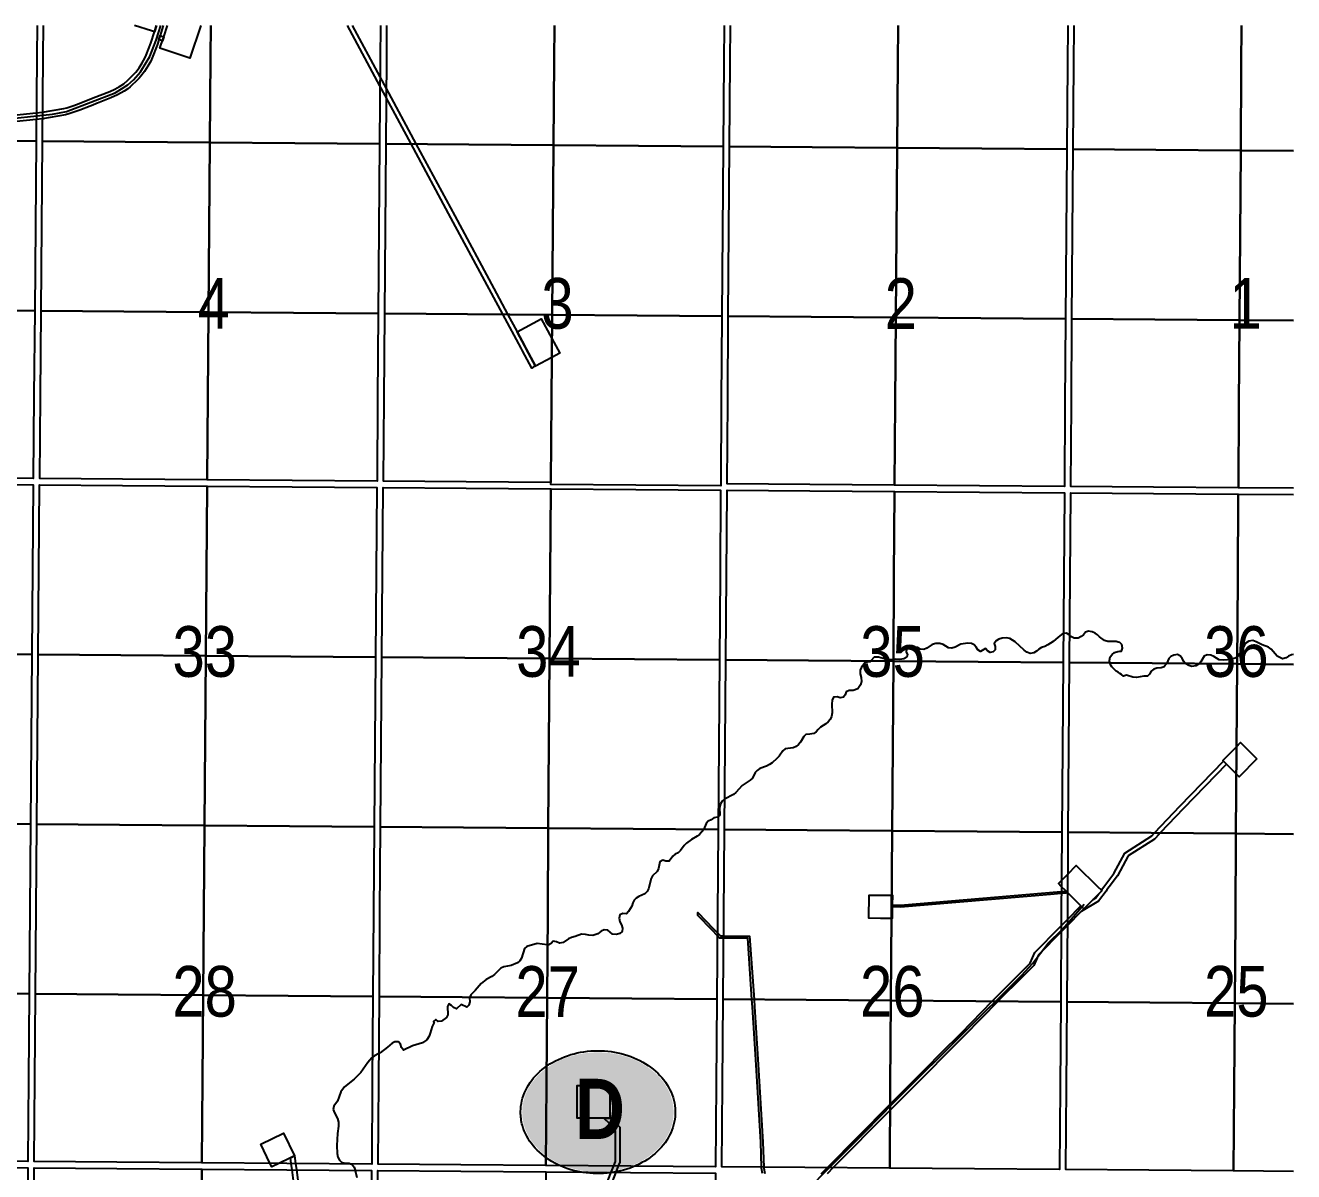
# Model space of a CAD drawing. Extents: x 463734 to 467682, y 6044208 to 6047032.
# Drawn here: x 466373.1 to 466573.3, y 6044611 to 6044791.9 of the extents above; entities that cross this region are included whole.
import ezdxf
from ezdxf.enums import TextEntityAlignment as Align

# ---------------------------------------------------------------- set-up
doc = ezdxf.new("R2010")
doc.units = 0
doc.header["$LTSCALE"] = 5
doc.linetypes.add('DASHED2', pattern=[9.525, 6.35, -3.175])
for name, color, linetype in [('CG-NOTES', 7, 'Continuous'), ('RoadSeg', 57, 'DASHED2'), ('T-WATER', 160, 'Continuous')]:
    doc.layers.add(name, color=color, linetype=linetype)
doc.layers.add('Sections', color=7, linetype='Continuous', true_color=0x13f661)
doc.styles.add('120', font='ARIALN.TTF', dxfattribs={"height": 13})
doc.styles.add('BOLD', font='ARIALNB.TTF')

# ---------------------------------------------------------------- blocks, each defined once
blk = doc.blocks.new('Route_Letters')
h = blk.add_hatch(color=255)
h.dxf.hatch_style = 1
edge = h.paths.add_edge_path()
edge.add_ellipse((-0.12, 0.46), major_axis=(-11.97, 0), ratio=0.789318, start_angle=0, end_angle=360)
at = {"color": 5}
blk.add_open_spline([(-12.34, 0.46), (-12.34, -0.25), (-12.24, -0.97), (-11.72, -2.79), (-11.14, -3.88), (-9.56, -5.81), (-8.54, -6.66), (-6.22, -8.02), (-4.9, -8.54), (-2.12, -9.17), (-0.66, -9.3), (2.22, -9.13), (3.64, -8.84), (6.27, -7.89), (7.48, -7.22), (9.54, -5.6), (10.38, -4.64), (11.6, -2.54), (11.97, -1.4), (12.18, 0.91), (12.02, 2.08), (11.2, 4.3), (10.54, 5.35), (8.8, 7.2), (7.72, 7.99), (5.29, 9.24), (3.93, 9.68), (1.11, 10.18), (-0.35, 10.23), (-3.22, 9.91), (-4.61, 9.55), (-7.16, 8.47), (-8.32, 7.75), (-10.24, 6.02), (-11, 5.02), (-12.05, 2.86), (-12.32, 1.7), (-12.34, 0.52), (-12.34, 0.49), (-12.34, 0.46)], degree=3, knots=[0, 0, 0, 0, 0.219529, 0.219529, 0.575727, 0.575727, 0.931924, 0.931924, 1.288121, 1.288121, 1.644318, 1.644318, 2.000515, 2.000515, 2.356712, 2.356712, 2.712909, 2.712909, 3.069107, 3.069107, 3.425304, 3.425304, 3.781501, 3.781501, 4.137698, 4.137698, 4.493895, 4.493895, 4.850092, 4.850092, 5.20629, 5.20629, 5.562487, 5.562487, 5.918684, 5.918684, 6.274881, 6.274881, 6.283185, 6.283185, 6.283185, 6.283185], dxfattribs=at)
at = {"color": 14, "style": 'BOLD'}
blk.add_attdef('A', text='', height=9.5, dxfattribs=at).set_placement((0.22, 0.98), align=Align.MIDDLE)

msp = doc.modelspace()

# ---------------------------------------------------------------- linework, layer by layer
at = {"layer": 'RoadSeg'}
for points in [[(466328.764, 6044753.533), (466347.521, 6044772.956), (466349.453, 6044774.455), (466350.553, 6044774.888), (466352.185, 6044775.221), (466377.372, 6044777.887), (466379.537, 6044778.286), (466387.267, 6044781.218), (466389.266, 6044782.484), (466390.132, 6044783.284), (466391.264, 6044784.583), (466392.164, 6044786.016), (466392.697, 6044786.982), (466393.696, 6044789.58), (466394.445, 6044791.891)], [(466490.045, 6044600.99), (466490.254, 6044601.65), (466490.845, 6044602.38), (466501.773, 6044613.341), (466505.737, 6044617.272), (466510.135, 6044621.803), (466511.301, 6044623.002), (466530.357, 6044641.926), (466532.157, 6044643.858), (466534.588, 6044647.023), (466536.854, 6044649.255), (466540.285, 6044653.186)]]:
    msp.add_lwpolyline(points, dxfattribs=at)
at = {"layer": 'Sections', "color": 8}
for points in [[(466374.909, 6044791.891), (466374.869, 6044787.035), (466374.759, 6044773.639), (466361.363, 6044773.743), (466347.968, 6044773.847), (466334.572, 6044773.952), (466321.511, 6044774.053), (466321.626, 6044787.45), (466321.664, 6044791.891)], [(466374.909, 6044791.891), (466374.869, 6044787.035), (466374.759, 6044773.639), (466361.363, 6044773.743), (466347.968, 6044773.847), (466348.08, 6044787.244), (466348.119, 6044791.891)], [(466394.845, 6044791.891), (466394.337, 6044790.284), (466394.296, 6044790.155), (466394.136, 6044789.649), (466393.959, 6044789.09), (466393.856, 6044788.764), (466393.084, 6044786.745), (466392.858, 6044786.263), (466392.395, 6044785.444), (466391.867, 6044784.626), (466391.279, 6044783.856), (466391.02, 6044783.571), (466390.63, 6044783.142), (466390.49, 6044783.008), (466389.939, 6044782.481), (466389.591, 6044782.188), (466389.225, 6044781.879), (466388.648, 6044781.486), (466387.623, 6044780.905), (466386.541, 6044780.428), (466384.483, 6044779.622), (466384.322, 6044779.558), (466383.701, 6044779.316), (466383.297, 6044779.157), (466381.664, 6044778.521), (466380.869, 6044778.233), (466379.909, 6044777.924), (466379.397, 6044777.784), (466375.758, 6044777.155), (466374.752, 6044777.051), (466354.77, 6044774.982)], [(466358.644, 6044776.404), (466374.761, 6044778.073), (466375.766, 6044778.177), (466379.129, 6044778.763), (466379.619, 6044778.897), (466380.541, 6044779.194), (466381.31, 6044779.472), (466383.791, 6044780.442), (466386.383, 6044781.461), (466387.173, 6044781.815), (466387.924, 6044782.221), (466388.611, 6044782.689), (466389.261, 6044783.236), (466389.903, 6044783.851), (466390.499, 6044784.506), (466391.036, 6044785.21), (466391.526, 6044785.97), (466391.956, 6044786.729), (466392.164, 6044787.175), (466392.89, 6044789.076), (466393.462, 6044790.893), (466393.775, 6044791.891)], [(466402.369, 6044791.891), (466402.328, 6044786.821), (466402.22, 6044773.425), (466388.825, 6044773.529), (466375.764, 6044773.631), (466375.874, 6044787.028), (466375.914, 6044791.891)], [(466429.159, 6044791.891), (466429.117, 6044786.612), (466429.012, 6044773.216), (466415.616, 6044773.32), (466402.22, 6044773.425), (466388.825, 6044773.529), (466375.764, 6044773.631), (466375.874, 6044787.028), (466375.914, 6044791.891)], [(466393.775, 6044791.891), (466393.462, 6044790.893), (466392.985, 6044791.043), (466390.29, 6044791.891)], [(466400.79, 6044791.891), (466399.052, 6044786.703), (466394.319, 6044788.288), (466394.536, 6044788.938), (466394.709, 6044789.457), (466394.921, 6044790.088), (466395.524, 6044791.891)], [(466429.159, 6044791.891), (466429.117, 6044786.612), (466429.012, 6044773.216), (466415.616, 6044773.32), (466402.22, 6044773.425), (466402.328, 6044786.821), (466402.369, 6044791.891)], [(466424.679, 6044791.891), (466429.06, 6044783.755), (466430.051, 6044781.915), (466434.744, 6044773.195), (466440.861, 6044761.832), (466447.022, 6044750.384), (466449.227, 6044746.288), (466450.708, 6044743.535), (466451.933, 6044741.26), (466452.17, 6044740.821), (466453.628, 6044738.111), (466453.276, 6044737.922), (466453.042, 6044737.796), (466451.583, 6044740.505), (466451.347, 6044740.945), (466448.468, 6044746.293), (466440.274, 6044761.517), (466433.984, 6044773.201), (466430.04, 6044780.529), (466429.892, 6044780.804), (466429.049, 6044782.369), (466423.924, 6044791.891)], [(466456.619, 6044791.891), (466456.577, 6044786.398), (466456.474, 6044773.002), (466443.078, 6044773.106), (466430.017, 6044773.208), (466430.122, 6044786.604), (466430.164, 6044791.891)], [(466483.409, 6044791.891), (466483.366, 6044786.189), (466483.265, 6044772.793), (466469.87, 6044772.897), (466456.474, 6044773.002), (466443.078, 6044773.106), (466430.017, 6044773.208), (466430.122, 6044786.604), (466430.164, 6044791.891)], [(466483.409, 6044791.891), (466483.366, 6044786.189), (466483.265, 6044772.793), (466469.87, 6044772.897), (466456.474, 6044773.002), (466456.577, 6044786.398), (466456.619, 6044791.891)], [(466510.868, 6044791.891), (466510.825, 6044785.975), (466510.727, 6044772.578), (466497.331, 6044772.683), (466484.27, 6044772.785), (466484.371, 6044786.181), (466484.413, 6044791.891)], [(466537.658, 6044791.891), (466537.614, 6044785.766), (466537.519, 6044772.369), (466524.123, 6044772.474), (466510.727, 6044772.578), (466497.331, 6044772.683), (466484.27, 6044772.785), (466484.371, 6044786.181), (466484.413, 6044791.891)], [(466537.658, 6044791.891), (466537.614, 6044785.766), (466537.519, 6044772.369), (466524.123, 6044772.474), (466510.727, 6044772.578), (466510.825, 6044785.975), (466510.868, 6044791.891)], [(466565.117, 6044791.891), (466565.073, 6044785.547), (466564.979, 6044772.151), (466551.584, 6044772.257), (466538.523, 6044772.361), (466538.619, 6044785.758), (466538.663, 6044791.891)], [(466573.338, 6044772.084), (466564.979, 6044772.151), (466551.584, 6044772.257), (466538.523, 6044772.361), (466538.619, 6044785.758), (466538.663, 6044791.891)], [(466573.338, 6044772.084), (466564.979, 6044772.151), (466565.073, 6044785.547), (466565.117, 6044791.891)], [(466573.338, 6044772.084), (466564.979, 6044772.151), (466565.073, 6044785.547), (466565.117, 6044791.891)], [(466573.338, 6044718.832), (466564.609, 6044718.902), (466551.208, 6044719.007), (466538.143, 6044719.111), (466538.236, 6044732.172), (466538.332, 6044745.569), (466538.428, 6044758.965), (466538.523, 6044772.361), (466551.584, 6044772.257), (466564.979, 6044772.151), (466573.338, 6044772.084)], [(466573.338, 6044745.291), (466564.793, 6044745.359), (466564.886, 6044758.755), (466564.979, 6044772.151), (466573.338, 6044772.084)], [(466573.338, 6044745.291), (466564.793, 6044745.359), (466564.886, 6044758.755), (466564.979, 6044772.151), (466573.338, 6044772.084)], [(466573.338, 6044718.832), (466564.609, 6044718.902), (466564.7, 6044731.963), (466564.793, 6044745.359), (466573.338, 6044745.291)], [(466573.338, 6044718.832), (466564.609, 6044718.902), (466564.7, 6044731.963), (466564.793, 6044745.359), (466573.338, 6044745.291)], [(466573.338, 6044664.246), (466564.231, 6044664.319), (466550.825, 6044664.424), (466537.755, 6044664.528), (466537.85, 6044677.921), (466537.945, 6044691.315), (466538.04, 6044704.71), (466538.136, 6044718.106), (466551.201, 6044718.003), (466564.602, 6044717.897), (466573.338, 6044717.828)], [(466573.338, 6044691.035), (466564.416, 6044691.106), (466564.509, 6044704.501), (466564.602, 6044717.897), (466573.338, 6044717.828)], [(466573.338, 6044691.035), (466564.416, 6044691.106), (466564.509, 6044704.501), (466564.602, 6044717.897), (466573.338, 6044717.828)], [(466573.338, 6044664.246), (466564.231, 6044664.319), (466564.323, 6044677.712), (466564.416, 6044691.106), (466573.338, 6044691.035)], [(466573.338, 6044664.246), (466564.231, 6044664.319), (466564.323, 6044677.712), (466564.416, 6044691.106), (466573.338, 6044691.035)], [(466573.338, 6044611.004), (466563.863, 6044611.08), (466550.453, 6044611.186), (466537.378, 6044611.289), (466537.471, 6044624.347), (466537.566, 6044637.741), (466537.661, 6044651.134), (466537.755, 6044664.528), (466550.825, 6044664.424), (466564.231, 6044664.319), (466573.338, 6044664.246)], [(466573.338, 6044637.458), (466564.046, 6044637.532), (466564.138, 6044650.925), (466564.231, 6044664.319), (466573.338, 6044664.246)], [(466573.338, 6044637.458), (466564.046, 6044637.532), (466564.138, 6044650.925), (466564.231, 6044664.319), (466573.338, 6044664.246)], [(466489.488, 6044610.682), (466489.329, 6044611.492), (466489.323, 6044611.688), (466489.203, 6044615.611), (466488.391, 6044628.675), (466487.879, 6044636.949), (466487.796, 6044638.153), (466487.129, 6044647.809), (466483.301, 6044647.833), (466482.684, 6044647.837), (466482.3, 6044648.238), (466481.497, 6044649.076), (466479.272, 6044651.39), (466479.276, 6044651.867), (466481.737, 6044649.307), (466482.303, 6044648.716), (466482.303, 6044648.716), (466482.827, 6044648.17), (466483.304, 6044648.167), (466487.44, 6044648.14), (466488.13, 6044638.151), (466488.211, 6044636.971), (466488.724, 6044628.696), (466489.536, 6044615.626), (466489.656, 6044611.685), (466489.661, 6044611.529), (466489.828, 6044610.679)], [(466498.726, 6044610.61), (466499.715, 6044611.607), (466509.591, 6044621.562), (466516.084, 6044628.106), (466516.95, 6044628.971), (466517.68, 6044629.701), (466520.821, 6044632.842), (466525.737, 6044637.857), (466526.652, 6044638.79), (466529.633, 6044641.744), (466531.731, 6044643.865), (466532.472, 6044645.562), (466536.42, 6044649.553), (466536.611, 6044649.747), (466537.623, 6044650.77), (466539.755, 6044652.925), (466540.228, 6044652.457), (466539.78, 6044652.003), (466537.616, 6044649.816), (466536.894, 6044649.085), (466536.604, 6044648.792), (466533.033, 6044645.182), (466532.292, 6044643.485), (466530.105, 6044641.273), (466527.124, 6044638.32), (466526.664, 6044637.85), (466521.294, 6044632.373), (466518.061, 6044629.14), (466517.422, 6044628.501), (466517.33, 6044628.409), (466516.556, 6044627.636), (466509.584, 6044620.609), (466500.647, 6044611.599), (466499.657, 6044610.602)], [(466573.338, 6044611.004), (466563.863, 6044611.08), (466563.954, 6044624.138), (466564.046, 6044637.532), (466573.338, 6044637.458)], [(466573.338, 6044611.004), (466563.863, 6044611.08), (466563.954, 6044624.138), (466564.046, 6044637.532), (466573.338, 6044637.458)]]:
    msp.add_lwpolyline(points, dxfattribs=at)
for points in [[(466394.921, 6044790.088), (466394.709, 6044789.457), (466394.24, 6044789.614), (466394.136, 6044789.649), (466394.296, 6044790.155), (466394.337, 6044790.284), (466394.361, 6044790.276), (466394.558, 6044790.21), (466394.921, 6044790.088)], [(466374.429, 6044733.45), (466374.322, 6044720.389), (466360.922, 6044720.493), (466347.521, 6044720.597), (466347.518, 6044720.262), (466334.118, 6044720.366), (466321.052, 6044720.467), (466321.167, 6044733.864), (466321.282, 6044747.26), (466321.397, 6044760.657), (466321.511, 6044774.053), (466334.572, 6044773.952), (466347.968, 6044773.847), (466361.363, 6044773.743), (466374.759, 6044773.639), (466374.649, 6044760.243), (466374.539, 6044746.847)], [(466374.649, 6044760.243), (466374.539, 6044746.847), (466361.141, 6044746.951), (466347.743, 6044747.055), (466347.855, 6044760.451), (466347.968, 6044773.847), (466361.363, 6044773.743), (466374.759, 6044773.639)], [(466428.697, 6044733.027), (466428.594, 6044719.965), (466415.194, 6044720.07), (466401.793, 6044720.175), (466388.392, 6044720.279), (466375.327, 6044720.381), (466375.434, 6044733.442), (466375.544, 6044746.839), (466375.654, 6044760.235), (466375.764, 6044773.631), (466388.825, 6044773.529), (466402.22, 6044773.425), (466415.616, 6044773.32), (466429.012, 6044773.216), (466428.907, 6044759.82), (466428.802, 6044746.423)], [(466402.113, 6044760.029), (466402.005, 6044746.632), (466388.607, 6044746.737), (466375.544, 6044746.839), (466375.654, 6044760.235), (466375.764, 6044773.631), (466388.825, 6044773.529), (466402.22, 6044773.425)], [(466428.907, 6044759.82), (466428.802, 6044746.423), (466415.404, 6044746.528), (466402.005, 6044746.632), (466402.113, 6044760.029), (466402.22, 6044773.425), (466415.616, 6044773.32), (466429.012, 6044773.216)], [(466482.964, 6044732.603), (466482.864, 6044719.207), (466469.463, 6044719.312), (466456.062, 6044719.416), (466456.065, 6044719.751), (466442.664, 6044719.856), (466429.599, 6044719.958), (466429.701, 6044733.019), (466429.807, 6044746.415), (466429.912, 6044759.812), (466430.017, 6044773.208), (466443.078, 6044773.106), (466456.474, 6044773.002), (466469.87, 6044772.897), (466483.265, 6044772.793), (466483.165, 6044759.396), (466483.065, 6044746)], [(466456.371, 6044759.605), (466456.268, 6044746.209), (466442.87, 6044746.313), (466429.807, 6044746.415), (466429.912, 6044759.812), (466430.017, 6044773.208), (466443.078, 6044773.106), (466456.474, 6044773.002)], [(466483.165, 6044759.396), (466483.065, 6044746), (466469.666, 6044746.104), (466456.268, 6044746.209), (466456.371, 6044759.605), (466456.474, 6044773.002), (466469.87, 6044772.897), (466483.265, 6044772.793)], [(466537.232, 6044732.18), (466537.138, 6044719.118), (466523.738, 6044719.223), (466510.337, 6044719.328), (466496.936, 6044719.432), (466483.871, 6044719.534), (466483.969, 6044732.595), (466484.069, 6044745.992), (466484.17, 6044759.388), (466484.27, 6044772.785), (466497.331, 6044772.683), (466510.727, 6044772.578), (466524.123, 6044772.474), (466537.519, 6044772.369), (466537.423, 6044758.973), (466537.327, 6044745.576)], [(466510.629, 6044759.182), (466510.531, 6044745.785), (466497.132, 6044745.89), (466484.069, 6044745.992), (466484.17, 6044759.388), (466484.27, 6044772.785), (466497.331, 6044772.683), (466510.727, 6044772.578)], [(466537.423, 6044758.973), (466537.327, 6044745.576), (466523.929, 6044745.681), (466510.531, 6044745.785), (466510.629, 6044759.182), (466510.727, 6044772.578), (466524.123, 6044772.474), (466537.519, 6044772.369)], [(466564.886, 6044758.755), (466564.793, 6044745.359), (466551.395, 6044745.465), (466538.332, 6044745.569), (466538.428, 6044758.965), (466538.523, 6044772.361), (466551.584, 6044772.257), (466564.979, 6044772.151)], [(466374.429, 6044733.45), (466374.322, 6044720.389), (466360.922, 6044720.493), (466347.521, 6044720.597), (466347.631, 6044733.658), (466347.743, 6044747.055), (466361.141, 6044746.951), (466374.539, 6044746.847)], [(466401.898, 6044733.236), (466401.793, 6044720.175), (466388.392, 6044720.279), (466375.327, 6044720.381), (466375.434, 6044733.442), (466375.544, 6044746.839), (466388.607, 6044746.737), (466402.005, 6044746.632)], [(466428.697, 6044733.027), (466428.594, 6044719.965), (466415.194, 6044720.07), (466401.793, 6044720.175), (466401.898, 6044733.236), (466402.005, 6044746.632), (466415.404, 6044746.528), (466428.802, 6044746.423)], [(466456.165, 6044732.812), (466456.065, 6044719.751), (466442.664, 6044719.856), (466429.599, 6044719.958), (466429.701, 6044733.019), (466429.807, 6044746.415), (466442.87, 6044746.313), (466456.268, 6044746.209)], [(466482.964, 6044732.603), (466482.864, 6044719.207), (466469.463, 6044719.312), (466456.062, 6044719.416), (466456.065, 6044719.751), (466456.165, 6044732.812), (466456.268, 6044746.209), (466469.666, 6044746.104), (466483.065, 6044746)], [(466510.433, 6044732.389), (466510.337, 6044719.328), (466496.936, 6044719.432), (466483.871, 6044719.534), (466483.969, 6044732.595), (466484.069, 6044745.992), (466497.132, 6044745.89), (466510.531, 6044745.785)], [(466537.232, 6044732.18), (466537.138, 6044719.118), (466523.738, 6044719.223), (466510.337, 6044719.328), (466510.433, 6044732.389), (466510.531, 6044745.785), (466523.929, 6044745.681), (466537.327, 6044745.576)], [(466456.182, 6044739.486), (466453.628, 6044738.111), (466452.17, 6044740.821), (466451.933, 6044741.26), (466450.708, 6044743.535), (466454.52, 6044745.587), (466456.205, 6044742.457), (466457.44, 6044740.163), (466456.182, 6044739.486)], [(466564.7, 6044731.963), (466564.609, 6044718.902), (466551.208, 6044719.007), (466538.143, 6044719.111), (466538.236, 6044732.172), (466538.332, 6044745.569), (466551.395, 6044745.465), (466564.793, 6044745.359)], [(466373.985, 6044679.2), (466373.875, 6044665.807), (466360.47, 6044665.911), (466347.064, 6044666.015), (466333.659, 6044666.119), (466320.589, 6044666.221), (466320.703, 6044679.614), (466320.817, 6044693.007), (466320.932, 6044706.402), (466321.047, 6044719.797), (466334.112, 6044719.696), (466347.513, 6044719.592), (466360.913, 6044719.488), (466374.314, 6044719.384), (466374.204, 6044705.989), (466374.094, 6044692.593)], [(466374.204, 6044705.989), (466374.094, 6044692.593), (466360.691, 6044692.697), (466347.288, 6044692.801), (466347.4, 6044706.196), (466347.513, 6044719.592), (466360.913, 6044719.488), (466374.314, 6044719.384)], [(466428.272, 6044678.776), (466428.167, 6044665.383), (466414.762, 6044665.488), (466401.356, 6044665.592), (466387.95, 6044665.697), (466374.88, 6044665.799), (466374.989, 6044679.192), (466375.099, 6044692.585), (466375.209, 6044705.981), (466375.319, 6044719.376), (466388.384, 6044719.274), (466401.785, 6044719.17), (466415.186, 6044719.065), (466428.586, 6044718.961), (466428.481, 6044705.565), (466428.376, 6044692.17)], [(466401.57, 6044692.379), (466388.167, 6044692.483), (466375.099, 6044692.585), (466375.209, 6044705.981), (466375.319, 6044719.376), (466388.384, 6044719.274), (466401.785, 6044719.17), (466401.677, 6044705.774)], [(466428.481, 6044705.565), (466428.376, 6044692.17), (466414.973, 6044692.274), (466401.57, 6044692.379), (466401.677, 6044705.774), (466401.785, 6044719.17), (466415.186, 6044719.065), (466428.586, 6044718.961)], [(466482.559, 6044678.353), (466482.459, 6044664.959), (466469.053, 6044665.064), (466455.648, 6044665.168), (466442.242, 6044665.273), (466429.172, 6044665.375), (466429.276, 6044678.768), (466429.381, 6044692.162), (466429.486, 6044705.557), (466429.591, 6044718.953), (466442.657, 6044718.851), (466456.057, 6044718.746), (466469.458, 6044718.642), (466482.859, 6044718.537), (466482.758, 6044705.142), (466482.658, 6044691.746)], [(466455.955, 6044705.351), (466455.852, 6044691.955), (466442.449, 6044692.06), (466429.381, 6044692.162), (466429.486, 6044705.557), (466429.591, 6044718.953), (466442.657, 6044718.851), (466456.057, 6044718.746)], [(466482.758, 6044705.142), (466482.658, 6044691.746), (466469.255, 6044691.851), (466455.852, 6044691.955), (466455.955, 6044705.351), (466456.057, 6044718.746), (466469.458, 6044718.642), (466482.859, 6044718.537)], [(466536.845, 6044677.929), (466536.751, 6044664.536), (466523.345, 6044664.64), (466509.94, 6044664.745), (466496.534, 6044664.849), (466483.464, 6044664.951), (466483.563, 6044678.345), (466483.663, 6044691.738), (466483.763, 6044705.134), (466483.863, 6044718.529), (466496.929, 6044718.427), (466510.33, 6044718.323), (466523.73, 6044718.218), (466537.131, 6044718.114), (466537.036, 6044704.718), (466536.94, 6044691.322)], [(466510.232, 6044704.927), (466510.134, 6044691.532), (466496.731, 6044691.636), (466483.663, 6044691.738), (466483.763, 6044705.134), (466483.863, 6044718.529), (466496.929, 6044718.427), (466510.33, 6044718.323)], [(466537.036, 6044704.718), (466536.94, 6044691.322), (466523.537, 6044691.427), (466510.134, 6044691.532), (466510.232, 6044704.927), (466510.33, 6044718.323), (466523.73, 6044718.218), (466537.131, 6044718.114)], [(466564.509, 6044704.501), (466564.416, 6044691.106), (466551.013, 6044691.211), (466537.945, 6044691.315), (466538.04, 6044704.71), (466538.136, 6044718.106), (466551.201, 6044718.003), (466564.602, 6044717.897)], [(466347.064, 6044666.015), (466347.176, 6044679.408), (466347.288, 6044692.801), (466360.691, 6044692.697), (466374.094, 6044692.593), (466373.985, 6044679.2), (466373.875, 6044665.807), (466360.47, 6044665.911)], [(466401.57, 6044692.379), (466401.463, 6044678.985), (466401.356, 6044665.592), (466387.95, 6044665.697), (466374.88, 6044665.799), (466374.989, 6044679.192), (466375.099, 6044692.585), (466388.167, 6044692.483)], [(466428.272, 6044678.776), (466428.167, 6044665.383), (466414.762, 6044665.488), (466401.356, 6044665.592), (466401.463, 6044678.985), (466401.57, 6044692.379), (466414.973, 6044692.274), (466428.376, 6044692.17)], [(466455.75, 6044678.562), (466455.648, 6044665.168), (466442.242, 6044665.273), (466429.172, 6044665.375), (466429.276, 6044678.768), (466429.381, 6044692.162), (466442.449, 6044692.06), (466455.852, 6044691.955)], [(466482.559, 6044678.353), (466482.459, 6044664.959), (466469.053, 6044665.064), (466455.648, 6044665.168), (466455.75, 6044678.562), (466455.852, 6044691.955), (466469.255, 6044691.851), (466482.658, 6044691.746)], [(466510.037, 6044678.138), (466509.94, 6044664.745), (466496.534, 6044664.849), (466483.464, 6044664.951), (466483.563, 6044678.345), (466483.663, 6044691.738), (466496.731, 6044691.636), (466510.134, 6044691.532)], [(466536.845, 6044677.929), (466536.751, 6044664.536), (466523.345, 6044664.64), (466509.94, 6044664.745), (466510.037, 6044678.138), (466510.134, 6044691.532), (466523.537, 6044691.427), (466536.94, 6044691.322)], [(466564.323, 6044677.712), (466564.231, 6044664.319), (466550.825, 6044664.424), (466537.755, 6044664.528), (466537.85, 6044677.921), (466537.945, 6044691.315), (466551.013, 6044691.211), (466564.416, 6044691.106)], [(466567.551, 6044676.119), (466564.742, 6044673.279), (466564.261, 6044673.754), (466562.943, 6044675.058), (466562.736, 6044675.262), (466562.727, 6044675.264), (466562.256, 6044675.737), (466562.138, 6044675.854), (466564.291, 6044678.03), (466564.947, 6044678.694), (466567.551, 6044676.119)], [(466542.535, 6044653.664), (466539.78, 6044652.003), (466540.228, 6044652.457), (466541.684, 6044653.929), (466542.08, 6044654.167), (466542.57, 6044654.824), (466542.992, 6044655.251), (466543.04, 6044655.299), (466542.973, 6044655.365), (466543.013, 6044655.418), (466543.387, 6044655.919), (466544.958, 6044658.024), (466546.69, 6044661.252), (466550.93, 6044663.973), (466551.377, 6044664.444), (466555.443, 6044668.726), (466562.256, 6044675.737), (466562.727, 6044675.264), (466562.716, 6044675.255), (466555.923, 6044668.265), (466552.289, 6044664.436), (466551.949, 6044664.079), (466551.509, 6044663.615), (466551.357, 6044663.456), (466547.195, 6044660.785), (466545.521, 6044657.666), (466544.22, 6044655.922), (466543.846, 6044655.421), (466543.721, 6044655.254), (466542.535, 6044653.664)], [(466373.547, 6044625.627), (466373.44, 6044612.568), (466360.03, 6044612.673), (466346.62, 6044612.777), (466333.21, 6044612.882), (466320.135, 6044612.984), (466320.246, 6044626.042), (466320.36, 6044639.435), (466320.474, 6044652.828), (466320.589, 6044666.221), (466333.659, 6044666.119), (466347.064, 6044666.015), (466360.47, 6044665.911), (466373.875, 6044665.807), (466373.766, 6044652.413), (466373.656, 6044639.02)], [(466373.766, 6044652.413), (466373.656, 6044639.02), (466360.249, 6044639.124), (466346.841, 6044639.229), (466346.953, 6044652.622), (466347.064, 6044666.015), (466360.47, 6044665.911), (466373.875, 6044665.807)], [(466427.854, 6044625.203), (466427.752, 6044612.144), (466414.341, 6044612.249), (466400.931, 6044612.354), (466387.52, 6044612.458), (466374.445, 6044612.561), (466374.552, 6044625.619), (466374.661, 6044639.012), (466374.771, 6044652.405), (466374.88, 6044665.799), (466387.95, 6044665.697), (466401.356, 6044665.592), (466414.762, 6044665.488), (466428.167, 6044665.383), (466428.063, 6044651.99), (466427.958, 6044638.596)], [(466401.249, 6044652.199), (466401.142, 6044638.806), (466387.734, 6044638.91), (466374.661, 6044639.012), (466374.771, 6044652.405), (466374.88, 6044665.799), (466387.95, 6044665.697), (466401.356, 6044665.592)], [(466428.063, 6044651.99), (466427.958, 6044638.596), (466414.55, 6044638.701), (466401.142, 6044638.806), (466401.249, 6044652.199), (466401.356, 6044665.592), (466414.762, 6044665.488), (466428.167, 6044665.383)], [(466482.16, 6044624.779), (466482.063, 6044611.721), (466468.652, 6044611.825), (466455.242, 6044611.93), (466441.832, 6044612.035), (466428.756, 6044612.137), (466428.858, 6044625.195), (466428.963, 6044638.588), (466429.067, 6044651.982), (466429.172, 6044665.375), (466442.242, 6044665.273), (466455.648, 6044665.168), (466469.053, 6044665.064), (466482.459, 6044664.959), (466482.359, 6044651.566), (466482.259, 6044638.173)], [(466455.546, 6044651.775), (466455.444, 6044638.382), (466442.036, 6044638.486), (466428.963, 6044638.588), (466429.067, 6044651.982), (466429.172, 6044665.375), (466442.242, 6044665.273), (466455.648, 6044665.168)], [(466482.359, 6044651.566), (466482.259, 6044638.173), (466468.852, 6044638.277), (466455.444, 6044638.382), (466455.546, 6044651.775), (466455.648, 6044665.168), (466469.053, 6044665.064), (466482.459, 6044664.959)], [(466536.466, 6044624.355), (466536.374, 6044611.297), (466522.963, 6044611.401), (466509.553, 6044611.506), (466496.143, 6044611.611), (466483.067, 6044611.713), (466483.165, 6044624.771), (466483.264, 6044638.165), (466483.364, 6044651.558), (466483.464, 6044664.951), (466496.534, 6044664.849), (466509.94, 6044664.745), (466523.345, 6044664.64), (466536.751, 6044664.536), (466536.656, 6044651.142), (466536.561, 6044637.749)], [(466509.842, 6044651.351), (466509.745, 6044637.958), (466496.337, 6044638.063), (466483.264, 6044638.165), (466483.364, 6044651.558), (466483.464, 6044664.951), (466496.534, 6044664.849), (466509.94, 6044664.745)], [(466536.656, 6044651.142), (466536.561, 6044637.749), (466523.153, 6044637.853), (466509.745, 6044637.958), (466509.842, 6044651.351), (466509.94, 6044664.745), (466523.345, 6044664.64), (466536.751, 6044664.536)], [(466564.138, 6044650.925), (466564.046, 6044637.532), (466550.638, 6044637.638), (466537.566, 6044637.741), (466537.661, 6044651.134), (466537.755, 6044664.528), (466550.825, 6044664.424), (466564.231, 6044664.319)], [(466541.684, 6044653.929), (466540.228, 6044652.457), (466539.755, 6044652.925), (466539.154, 6044653.519), (466537.906, 6044654.754), (466537.847, 6044654.812), (466537.696, 6044654.963), (466537.653, 6044655.003), (466537.392, 6044655.262), (466536.655, 6044655.99), (466536.201, 6044656.44), (466536.662, 6044656.905), (466537.674, 6044657.929), (466539.013, 6044659.282), (466542.417, 6044655.915), (466542.92, 6044655.417), (466542.973, 6044655.365), (466543.04, 6044655.299), (466542.992, 6044655.251), (466542.57, 6044654.824), (466541.684, 6044653.929)], [(466508.113, 6044650.933), (466506.28, 6044650.945), (466506.305, 6044654.61), (466509.831, 6044654.587), (466509.97, 6044654.586), (466509.96, 6044653.077), (466509.957, 6044652.744), (466509.956, 6044652.578), (466509.945, 6044650.921), (466509.805, 6044650.922), (466508.113, 6044650.933)], [(466524.978, 6044653.869), (466511.256, 6044652.699), (466509.957, 6044652.744), (466509.96, 6044653.077), (466511.247, 6044653.033), (466536.65, 6044655.2), (466537.337, 6044655.258), (466537.392, 6044655.262), (466537.653, 6044655.003), (466537.696, 6044654.963), (466537.653, 6044654.958), (466537.37, 6044654.927), (466537.341, 6044654.924), (466536.647, 6044654.865), (466534.944, 6044654.72), (466532.498, 6044654.511), (466524.978, 6044653.869)], [(466346.841, 6044639.229), (466360.249, 6044639.124), (466373.656, 6044639.02), (466373.547, 6044625.627), (466373.44, 6044612.568), (466360.03, 6044612.673), (466346.62, 6044612.777), (466346.729, 6044625.835)], [(466401.035, 6044625.412), (466400.931, 6044612.354), (466387.52, 6044612.458), (466374.445, 6044612.561), (466374.552, 6044625.619), (466374.661, 6044639.012), (466387.734, 6044638.91), (466401.142, 6044638.806)], [(466427.854, 6044625.203), (466427.752, 6044612.144), (466414.341, 6044612.249), (466400.931, 6044612.354), (466401.035, 6044625.412), (466401.142, 6044638.806), (466414.55, 6044638.701), (466427.958, 6044638.596)], [(466455.342, 6044624.988), (466455.242, 6044611.93), (466441.832, 6044612.035), (466428.756, 6044612.137), (466428.858, 6044625.195), (466428.963, 6044638.588), (466442.036, 6044638.486), (466455.444, 6044638.382)], [(466482.16, 6044624.779), (466482.063, 6044611.721), (466468.652, 6044611.825), (466455.242, 6044611.93), (466455.342, 6044624.988), (466455.444, 6044638.382), (466468.852, 6044638.277), (466482.259, 6044638.173)], [(466509.648, 6044624.564), (466509.553, 6044611.506), (466496.143, 6044611.611), (466483.067, 6044611.713), (466483.165, 6044624.771), (466483.264, 6044638.165), (466496.337, 6044638.063), (466509.745, 6044637.958)], [(466536.466, 6044624.355), (466536.374, 6044611.297), (466522.963, 6044611.401), (466509.553, 6044611.506), (466509.648, 6044624.564), (466509.745, 6044637.958), (466523.153, 6044637.853), (466536.561, 6044637.749)], [(466563.954, 6044624.138), (466563.863, 6044611.08), (466550.453, 6044611.186), (466537.378, 6044611.289), (466537.471, 6044624.347), (466537.566, 6044637.741), (466550.638, 6044637.638), (466564.046, 6044637.532)], [(466465.374, 6044624.554), (466465.374, 6044619.392), (466464.974, 6044619.392), (466464.388, 6044619.392), (466462.727, 6044619.392), (466460.213, 6044619.392), (466460.213, 6044624.554), (466465.374, 6044624.554)], [(466465.099, 6044602.443), (466465.257, 6044602.273), (466465.243, 6044602.274), (466464.269, 6044602.288), (466464.255, 6044602.289), (466464.433, 6044602.455), (466464.735, 6044608.704), (466465.587, 6044610.868), (466465.982, 6044611.87), (466466.256, 6044612.565), (466466.256, 6044617.348), (466466.01, 6044617.906), (466465.36, 6044618.501), (466464.388, 6044619.392), (466464.974, 6044619.392), (466465.374, 6044619.392), (466466.921, 6044617.974), (466466.921, 6044612.439), (466466.695, 6044611.864), (466466.301, 6044610.863), (466465.395, 6044608.562), (466465.099, 6044602.443)], [(466413.178, 6044612.282), (466411.988, 6044611.698), (466411.695, 6044612.294), (466410.226, 6044615.284), (466413.813, 6044617.046), (466415.574, 6044613.46), (466414.943, 6044613.149), (466414.62, 6044612.991), (466413.178, 6044612.282)], [(466415.859, 6044611.256), (466416.938, 6044602.884), (466415.932, 6044602.894), (466416.222, 6044603.23), (466415.186, 6044611.262), (466415.057, 6044612.267), (466414.943, 6044613.149), (466415.574, 6044613.46), (466415.729, 6044612.262), (466415.859, 6044611.256)], [(466373.104, 6044571.384), (466372.994, 6044557.991), (466359.579, 6044558.096), (466346.164, 6044558.201), (466332.749, 6044558.306), (466319.669, 6044558.409), (466319.783, 6044571.801), (466319.897, 6044585.194), (466320.012, 6044598.587), (466320.126, 6044611.98), (466333.201, 6044611.878), (466346.611, 6044611.773), (466360.022, 6044611.668), (466373.432, 6044611.564), (466373.323, 6044598.171), (466373.213, 6044584.777)], [(466373.323, 6044598.171), (466373.213, 6044584.777), (466359.801, 6044584.882), (466346.388, 6044584.987), (466346.5, 6044598.38), (466346.611, 6044611.773), (466360.022, 6044611.668), (466373.432, 6044611.564)], [(466427.43, 6044570.96), (466427.326, 6044557.567), (466413.91, 6044557.671), (466400.495, 6044557.776), (466387.08, 6044557.881), (466373.999, 6044557.983), (466374.109, 6044571.376), (466374.218, 6044584.769), (466374.327, 6044598.163), (466374.437, 6044611.556), (466387.512, 6044611.454), (466400.923, 6044611.349), (466414.333, 6044611.245), (466427.744, 6044611.14), (466427.639, 6044597.747), (466427.535, 6044584.353)], [(466400.816, 6044597.956), (466400.709, 6044584.563), (466387.296, 6044584.667), (466374.218, 6044584.769), (466374.327, 6044598.163), (466374.437, 6044611.556), (466387.512, 6044611.454), (466400.923, 6044611.349)], [(466427.639, 6044597.747), (466427.535, 6044584.353), (466414.122, 6044584.458), (466400.709, 6044584.563), (466400.816, 6044597.956), (466400.923, 6044611.349), (466414.333, 6044611.245), (466427.744, 6044611.14)], [(466481.756, 6044570.536), (466481.656, 6044557.143), (466468.241, 6044557.247), (466454.826, 6044557.352), (466441.411, 6044557.457), (466428.33, 6044557.559), (466428.435, 6044570.952), (466428.54, 6044584.346), (466428.644, 6044597.739), (466428.749, 6044611.132), (466441.824, 6044611.03), (466455.234, 6044610.925), (466468.645, 6044610.821), (466482.055, 6044610.716), (466481.955, 6044597.323), (466481.856, 6044583.929)], [(466455.132, 6044597.532), (466455.03, 6044584.139), (466441.617, 6044584.243), (466428.54, 6044584.346), (466428.644, 6044597.739), (466428.749, 6044611.132), (466441.824, 6044611.03), (466455.234, 6044610.925)]]:
    msp.add_lwpolyline(points, close=True, dxfattribs=at)
at = {"layer": 'T-WATER', "linetype": 'Continuous'}
for points in [[(466545.613, 6044689.781), (466545.323, 6044689.98), (466544.621, 6044690.652), (466544.364, 6044691.071), (466544.322, 6044691.288), (466544.252, 6044691.647), (466544.342, 6044692.204), (466544.66, 6044692.582), (466545.049, 6044692.897), (466545.591, 6044693.076), (466545.637, 6044693.08), (466545.903, 6044693.104), (466546.144, 6044693.126), (466546.331, 6044693.597), (466546.233, 6044694.153), (466546.18, 6044694.205), (466545.913, 6044694.466), (466545.647, 6044694.548), (466545.328, 6044694.647), (466543.981, 6044694.617), (466543.479, 6044694.806), (466542.699, 6044695.364), (466542.366, 6044695.698), (466541.985, 6044695.978), (466541.517, 6044696.167), (466540.952, 6044696.295), (466540.449, 6044696.104), (466540.166, 6044695.71), (466539.784, 6044695.419), (466539.305, 6044695.169), (466538.696, 6044695.145), (466538.252, 6044695.377), (466537.941, 6044695.644), (466537.877, 6044695.699), (466537.447, 6044695.932), (466536.938, 6044695.886), (466536.867, 6044695.879), (466536.159, 6044695.331), (466535.371, 6044694.63), (466534.498, 6044694.095), (466534.059, 6044693.865), (466533.527, 6044693.71), (466533.079, 6044693.432), (466532.736, 6044693.105), (466532.316, 6044692.858), (466531.721, 6044692.77), (466531.209, 6044692.959), (466530.806, 6044693.262), (466529.349, 6044694.569), (466528.545, 6044695.126), (466527.988, 6044695.207), (466527.328, 6044695.193), (466526.81, 6044695.009), (466526.366, 6044694.763), (466526.074, 6044694.346), (466526.22, 6044693.826), (466526.233, 6044693.346), (466525.914, 6044692.996), (466525.393, 6044692.89), (466525.008, 6044693.172), (466524.657, 6044693.517), (466523.873, 6044693.04), (466523.493, 6044693.321), (466523.217, 6044693.75), (466522.889, 6044694.107), (466522.455, 6044694.337), (466521.9, 6044694.386), (466520.798, 6044694.197), (466519.873, 6044693.747), (466519.365, 6044693.568), (466518.822, 6044693.641), (466517.973, 6044694.168), (466517.451, 6044694.331), (466516.813, 6044694.313), (466516.256, 6044694.149), (466515.406, 6044693.599), (466514.932, 6044693.379), (466514.358, 6044693.447), (466513.92, 6044693.682), (466513.327, 6044693.677), (466512.199, 6044693.409), (466512.159, 6044692.966), (466512.385, 6044692.595), (466512.253, 6044692.148), (466511.776, 6044691.908), (466511.138, 6044691.817), (466510.528, 6044691.841), (466510.101, 6044691.802), (466509.242, 6044691.725), (466507.79, 6044692.172), (466507.084, 6044692.164)], [(466573.338, 6044692.591), (466573.018, 6044692.556), (466572.532, 6044692.342), (466572.145, 6044692.053), (466571.566, 6044691.908), (466570.758, 6044692.329), (466569.768, 6044693.447), (466569.363, 6044693.764), (466568.391, 6044694.12), (466567.433, 6044694.612), (466566.884, 6044694.773), (466566.279, 6044694.701), (466565.849, 6044694.448), (466565.555, 6044694.039), (466564.805, 6044692.673), (466564.504, 6044692.273), (466564.389, 6044692.209), (466564.062, 6044692.025), (466563.534, 6044691.845), (466562.914, 6044691.748), (466562.221, 6044691.714), (466561.58, 6044691.753), (466560.747, 6044692.287), (466560.285, 6044692.506), (466559.663, 6044692.542), (466559.193, 6044692.328), (466558.674, 6044691.432), (466558.452, 6044691.177), (466558.336, 6044691.045), (466557.891, 6044690.775), (466557.269, 6044690.682), (466556.782, 6044690.854), (466556.317, 6044691.105), (466556.233, 6044691.194), (466555.977, 6044691.465), (466555.743, 6044691.936), (466555.477, 6044692.327), (466555.007, 6044692.569), (466554.434, 6044692.492), (466553.945, 6044692.29), (466553.626, 6044691.942), (466553.293, 6044691.218), (466553.281, 6044691.191), (466552.907, 6044690.647), (466552.401, 6044690.468), (466551.757, 6044690.412), (466551.24, 6044690.253), (466550.846, 6044689.949), (466550.598, 6044689.505), (466550.254, 6044689.177), (466549.678, 6044689.191), (466548.536, 6044688.966), (466547.936, 6044688.995), (466546.958, 6044689.323), (466546.489, 6044689.166), (466546.146, 6044689.409), (466545.879, 6044689.598), (466545.613, 6044689.781)], [(466507.084, 6044692.164), (466506.589, 6044691.583), (466506.471, 6044691.446), (466505.696, 6044691.317), (466505.11, 6044690.57), (466504.891, 6044690.138), (466504.902, 6044689.518), (466505.038, 6044688.956), (466505.118, 6044688.313), (466504.957, 6044687.803), (466504.512, 6044687.175), (466503.806, 6044686.893), (466503.179, 6044686.932), (466502.703, 6044686.717), (466502.509, 6044686.235), (466502.243, 6044685.853), (466501.725, 6044685.725), (466501.24, 6044685.92), (466500.694, 6044685.877), (466500.482, 6044685.388), (466500.436, 6044684.759), (466500.48, 6044683.384), (466500.38, 6044682.816), (466500.157, 6044682.348), (466499.856, 6044681.963), (466499.477, 6044681.634), (466498.645, 6044681.098), (466498.257, 6044680.763), (466497.952, 6044680.401), (466497.556, 6044680.104), (466496.947, 6044680.034), (466496.336, 6044679.985), (466495.986, 6044679.656), (466495.494, 6044678.746), (466495.155, 6044678.359), (466494.788, 6044678.049), (466494.307, 6044677.847), (466493.035, 6044677.694), (466492.668, 6044677.366), (466492.087, 6044676.562), (466491.757, 6044676.193), (466491.02, 6044675.506), (466490.595, 6044675.215), (466490.109, 6044674.973), (466489.045, 6044674.57), (466488.64, 6044674.3), (466488.317, 6044673.947), (466487.881, 6044673.071), (466487.51, 6044672.734), (466486.257, 6044671.902), (466485.243, 6044670.824), (466484.882, 6044670.51), (466483.465, 6044669.777), (466483.448, 6044669.769), (466483.078, 6044669.442), (466482.817, 6044669.041), (466482.699, 6044668.462), (466482.716, 6044667.234), (466482.439, 6044666.951), (466482.388, 6044666.899), (466481.775, 6044666.791), (466481.361, 6044666.498), (466480.883, 6044666.28), (466480.574, 6044665.909), (466480.226, 6044665.001), (466480.204, 6044664.944), (466479.543, 6044664.2), (466479.157, 6044663.905), (466478.253, 6044663.398), (466477.455, 6044662.81), (466477.088, 6044662.459), (466476.521, 6044661.638), (466476.134, 6044661.297), (466475.655, 6044661.091), (466475.316, 6044660.734), (466474.726, 6044659.948), (466474.223, 6044659.963), (466473.716, 6044660.124), (466473.258, 6044659.875), (466473.027, 6044658.785), (466472.816, 6044658.328), (466472.099, 6044657.668), (466471.886, 6044657.229), (466471.485, 6044655.618), (466471.231, 6044655.162), (466470.862, 6044654.826), (466469.965, 6044654.411), (466469.529, 6044654.151), (466469.189, 6044653.82), (466468.966, 6044653.381), (466468.81, 6044652.848)], [(466468.81, 6044652.848), (466468.309, 6044652.043), (466467.988, 6044651.651), (466467.439, 6044651.698), (466466.96, 6044651.506), (466466.844, 6044650.966), (466466.94, 6044650.368), (466467.182, 6044649.929), (466467.37, 6044649.41), (466467.289, 6044648.849), (466466.922, 6044648.549), (466466.401, 6044648.385), (466465.807, 6044648.448), (466465.398, 6044648.738), (466465.058, 6044649.065), (466464.486, 6044649.129), (466464.011, 6044648.92), (466463.491, 6044648.477), (466462.666, 6044648.215), (466462.06, 6044648.283), (466461.535, 6044648.407), (466460.909, 6044648.428), (466459.912, 6044648.051), (466459.305, 6044647.94), (466458.807, 6044647.73), (466457.983, 6044647.127), (466457.399, 6044647.046), (466456.932, 6044647.243), (466456.413, 6044647.337), (466456.073, 6044646.99), (466455.636, 6044646.712), (466455.473, 6044646.736), (466453.899, 6044646.967), (466452.243, 6044646.517), (466451.881, 6044646.191), (466451.435, 6044644.639), (466451.137, 6044644.262), (466450.765, 6044643.931), (466449.764, 6044643.509), (466448.624, 6044643.289), (466448.135, 6044643.085), (466447.124, 6044642.07), (466446.74, 6044641.776), (466445.831, 6044641.273), (466445.041, 6044640.649), (466444.106, 6044639.546), (466443.401, 6044638.857), (466443.243, 6044638.501), (466443.188, 6044638.377), (466443.273, 6044637.747), (466443.105, 6044637.258), (466442.769, 6044636.919), (466441.892, 6044637.322), (466441.165, 6044636.674), (466440.692, 6044636.861), (466440.353, 6044637.186), (466439.954, 6044637.445), (466439.721, 6044637.053), (466439.776, 6044635.72), (466439.562, 6044635.279), (466438.756, 6044634.721), (466438.243, 6044634.654), (466437.882, 6044634.952), (466437.514, 6044634.66), (466437.636, 6044634.513), (466437.283, 6044633.893), (466436.997, 6044632.828), (466436.806, 6044632.352), (466436.45, 6044631.755), (466435.801, 6044631.296), (466434.191, 6044630.8), (466432.799, 6044630.16), (466432.484, 6044630.535), (466432.32, 6044631.092), (466431.992, 6044631.454), (466431.398, 6044631.469), (466430.964, 6044631.231), (466430.263, 6044630.616), (466429.098, 6044629.717), (466428.858, 6044629.588), (466428.204, 6044629.235), (466427.848, 6044628.992), (466427.79, 6044628.952), (466427.172, 6044628.195), (466426.022, 6044626.616), (466424.966, 6044625.583), (466423.47, 6044624.362), (466422.898, 6044623.541), (466422.356, 6044622.103), (466421.754, 6044621.312), (466421.681, 6044620.766)], [(466421.681, 6044620.766), (466421.872, 6044620.255), (466422.349, 6044619.367), (466422.504, 6044618.784), (466422.505, 6044618.144), (466422.343, 6044616.958), (466422.249, 6044615.106), (466422.293, 6044613.8), (466422.425, 6044613.24), (466422.671, 6044612.794), (466422.998, 6044612.462), (466423.536, 6044612.312), (466424.201, 6044612.309), (466424.416, 6044612.195), (466424.65, 6044612.071), (466424.964, 6044611.676), (466425.137, 6044611.184), (466425.143, 6044611.168), (466425.434, 6044610.063)]]:
    msp.add_lwpolyline(points, dxfattribs=at)

# ---------------------------------------------------------------- block references
at = {"layer": 'CG-NOTES', "xscale": 0.9994700000000001, "yscale": 0.9994700000000001, "zscale": 0.9994700000000001}
msp.add_blockref('Route_Letters', (466463.595, 6044619.891), dxfattribs=at).add_auto_attribs({'A': 'D'})

# ---------------------------------------------------------------- texts
at = {"layer": 'RoadSeg', "style": '120'}
for s, height, p in [('4', 7.996, (466400.249, 6044743.997)), ('3', 7.996, (466454.557, 6044744.016)), ('2', 7.996, (466508.764, 6044743.981)), ('1', 7.996, (466563.211, 6044743.997)), ('33', 7.9958, (466396.306, 6044689.067)), ('34', 7.9958, (466450.567, 6044689.067)), ('35', 7.9958, (466504.913, 6044689.067)), ('36', 7.9958, (466559.197, 6044689.058)), ('28', 7.9958, (466396.276, 6044635.431)), ('27', 7.9958, (466450.45, 6044635.396)), ('26', 7.9958, (466504.867, 6044635.422)), ('25', 7.9958, (466559.197, 6044635.431))]:
    msp.add_text(s, height=height, dxfattribs=at).set_placement(p)

doc.saveas('drawing.dxf')
